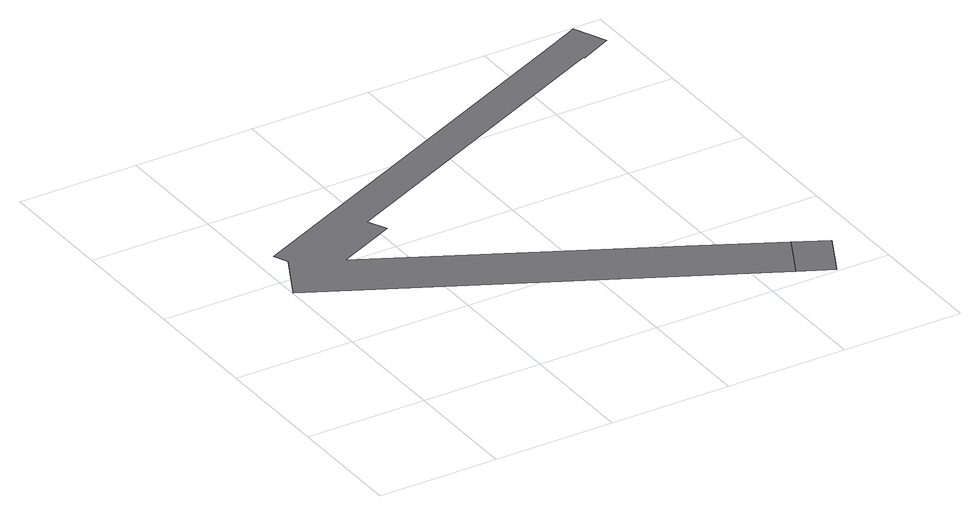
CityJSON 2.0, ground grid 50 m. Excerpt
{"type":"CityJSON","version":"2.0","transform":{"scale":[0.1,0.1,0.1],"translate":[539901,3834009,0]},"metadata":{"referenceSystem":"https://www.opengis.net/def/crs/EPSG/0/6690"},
"CityObjects":{
"road1":{"type":"Road","attributes":{"RoadStructureAttribute.sectionType":"1"},"geometry":[{"type":"MultiSurface","lod":"1","boundaries":[[[0,1,2,3,4,5,6,7,8,9,10,11,12,13,14,15]]]}]},
"road2":{"type":"Road","geometry":[{"type":"MultiSurface","lod":"1","boundaries":[[[6,5,16,17]]]}]}
},
"vertices":[
[1880,1993,0],[1767,1941,0],[83,1174,0],[109,1117,0],[3,913,0],[1650,77,0],[1745,265,0],[1405,445,0],[812,746,0],[292,1013,0],[541,1127,0],[505,1208,0],[1749,1775,0],[1804,1798,0],[1805,1795,0],[1941,1859,0],
[1784,9,0],[1880,198,0]
]}
